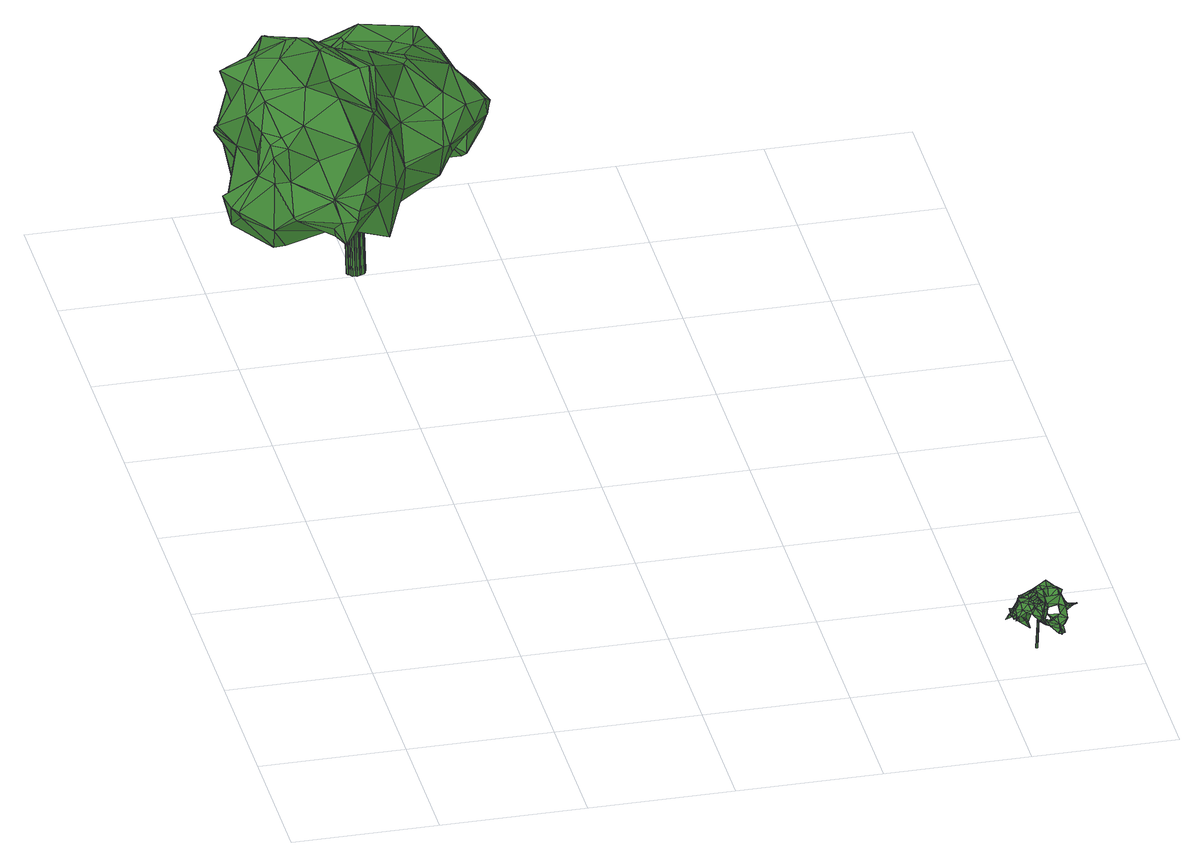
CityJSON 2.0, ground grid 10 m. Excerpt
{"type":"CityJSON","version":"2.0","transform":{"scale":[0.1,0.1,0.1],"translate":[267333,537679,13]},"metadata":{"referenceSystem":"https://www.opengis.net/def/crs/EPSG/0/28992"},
"CityObjects":{
"tree1":{"type":"SolitaryVegetationObject","attributes":{"gtid":129,"crown_width_m":17.97,"crown_median_z":23.36,"crown_r50_m":0.455,"crown_porosity":0.888,"trunk_H_m":10.1,"trunk_DBH_m":1.21,"trunk_radius_m":0.605,"trunk_base_height_m":13.26,"original_gtid":"129"},"geometry":[{"type":"Solid","lod":"3","boundaries":[[[[0,1,2]],[[3,4,5]],[[6,7,8]],[[9,10,11]],[[12,10,9]],[[13,14,4]],[[15,16,17]],[[18,19,20]],[[21,22,23]],[[24,25,26]],[[27,28,29]],[[30,31,32]],[[33,34,35]],[[36,37,38]],[[39,8,40]],[[41,42,43]],[[44,45,46]],[[47,48,49]],[[50,51,52]],[[36,53,37]],[[54,55,56]],[[57,58,59]],[[60,22,61]],[[39,6,8]],[[62,63,64]],[[7,65,66]],[[16,67,68]],[[69,70,71]],[[41,72,0]],[[43,30,72]],[[73,20,74]],[[56,75,54]],[[71,76,77]],[[78,79,80]],[[81,82,83]],[[84,85,86]],[[83,87,81]],[[88,89,90]],[[88,91,89]],[[76,92,93]],[[94,90,89]],[[12,9,95]],[[96,79,78]],[[79,97,81]],[[98,99,43]],[[100,99,98]],[[25,101,26]],[[102,56,55]],[[43,103,98]],[[104,17,16]],[[105,106,107]],[[108,109,41]],[[92,110,93]],[[20,19,111]],[[112,113,114]],[[21,23,51]],[[41,2,108]],[[115,52,116]],[[30,0,72]],[[70,56,102]],[[23,117,51]],[[9,118,95]],[[119,91,120]],[[121,122,123]],[[15,17,44]],[[57,110,124]],[[125,12,95]],[[86,126,127]],[[128,129,130]],[[131,81,97]],[[126,132,39]],[[39,40,126]],[[2,133,108]],[[52,134,50]],[[52,135,134]],[[73,54,75]],[[136,35,68]],[[136,33,35]],[[137,138,139]],[[140,141,142]],[[143,144,145]],[[146,143,145]],[[52,51,117]],[[147,148,149]],[[147,150,148]],[[151,137,152]],[[153,94,154]],[[155,153,154]],[[10,156,157]],[[126,85,132]],[[103,158,98]],[[151,158,103]],[[94,159,154]],[[49,48,18]],[[18,48,19]],[[47,160,36]],[[161,135,162]],[[135,163,162]],[[164,165,2]],[[65,166,75]],[[54,116,55]],[[167,36,160]],[[141,60,148]],[[37,122,168]],[[38,37,168]],[[121,168,122]],[[71,169,92]],[[155,137,153]],[[73,116,54]],[[73,74,116]],[[52,102,55]],[[52,55,116]],[[10,170,156]],[[74,171,115]],[[116,74,115]],[[40,14,64]],[[13,64,14]],[[50,21,51]],[[65,77,66]],[[172,170,10]],[[11,118,9]],[[57,93,110]],[[69,75,56]],[[60,61,173]],[[100,174,175]],[[176,174,100]],[[164,120,165]],[[23,141,117]],[[23,22,141]],[[89,177,178]],[[152,179,151]],[[180,181,25]],[[181,101,25]],[[182,183,181]],[[14,5,4]],[[44,46,145]],[[146,145,46]],[[15,67,16]],[[149,184,147]],[[103,138,137]],[[185,45,17]],[[139,138,109]],[[186,45,185]],[[2,165,133]],[[49,84,86]],[[57,124,97]],[[69,77,75]],[[56,70,69]],[[17,104,185]],[[187,27,184]],[[184,124,147]],[[103,109,138]],[[25,188,180]],[[78,180,188]],[[189,183,190]],[[190,183,129]],[[1,120,164]],[[17,45,44]],[[75,166,73]],[[191,107,106]],[[170,192,156]],[[193,194,195]],[[150,196,197]],[[140,142,198]],[[0,2,41]],[[199,43,186]],[[12,172,10]],[[53,172,12]],[[53,12,125]],[[132,85,84]],[[47,86,127]],[[47,127,160]],[[176,100,98]],[[68,32,16]],[[1,200,120]],[[186,46,45]],[[201,202,114]],[[173,21,203]],[[104,31,185]],[[186,185,31]],[[186,31,199]],[[204,189,190]],[[30,199,31]],[[43,199,30]],[[205,206,157]],[[59,93,57]],[[139,133,165]],[[143,207,144]],[[139,108,133]],[[108,139,109]],[[192,208,157]],[[209,6,132]],[[65,6,209]],[[177,91,192]],[[137,151,103]],[[11,210,118]],[[211,118,210]],[[139,90,94]],[[49,86,47]],[[105,107,212]],[[205,208,191]],[[125,122,53]],[[18,84,49]],[[21,173,22]],[[64,126,40]],[[114,26,101]],[[115,171,52]],[[148,150,213]],[[27,29,214]],[[186,43,215]],[[114,175,24]],[[26,114,24]],[[211,214,29]],[[24,216,13]],[[22,173,61]],[[217,107,218]],[[43,72,41]],[[219,220,212]],[[22,60,141]],[[141,140,221]],[[125,95,162]],[[175,174,24]],[[176,24,174]],[[146,222,143]],[[223,218,200]],[[224,106,105]],[[88,90,165]],[[204,190,225]],[[226,225,190]],[[227,32,68]],[[205,228,214]],[[217,212,107]],[[207,229,225]],[[130,230,128]],[[231,71,196]],[[114,232,112]],[[188,24,4]],[[188,25,24]],[[24,13,4]],[[233,167,160]],[[139,153,137]],[[205,157,208]],[[193,234,96]],[[59,234,193]],[[60,173,149]],[[132,6,39]],[[60,149,148]],[[235,81,131]],[[81,87,79]],[[141,148,142]],[[81,235,82]],[[36,167,236]],[[46,222,146]],[[27,235,184]],[[160,127,233]],[[131,124,184]],[[131,184,235]],[[191,218,107]],[[120,200,119]],[[37,53,122]],[[237,171,74]],[[224,105,82]],[[224,82,235]],[[144,136,145]],[[219,34,230]],[[44,145,136]],[[179,152,238]],[[179,238,216]],[[141,221,117]],[[194,14,40]],[[148,213,142]],[[13,216,64]],[[80,182,239]],[[195,40,8]],[[195,8,59]],[[131,97,124]],[[142,213,197]],[[150,197,213]],[[226,128,34]],[[230,34,128]],[[98,158,179]],[[151,179,158]],[[105,212,220]],[[105,220,240]],[[64,216,238]],[[62,64,238]],[[178,177,53]],[[236,178,53]],[[1,164,2]],[[169,231,110]],[[155,152,137]],[[78,239,180]],[[80,239,78]],[[241,33,207]],[[98,179,176]],[[200,218,242]],[[188,3,78]],[[177,170,172]],[[177,172,53]],[[10,157,11]],[[94,153,139]],[[97,58,57]],[[68,35,227]],[[233,236,167]],[[178,236,233]],[[154,63,155]],[[155,63,62]],[[163,171,162]],[[236,53,36]],[[211,210,214]],[[206,214,210]],[[157,156,192]],[[203,29,28]],[[203,28,173]],[[165,90,139]],[[79,58,97]],[[183,182,129]],[[177,192,170]],[[136,67,44]],[[219,230,220]],[[240,220,130]],[[130,220,230]],[[110,150,147]],[[110,147,124]],[[179,24,176]],[[179,216,24]],[[233,159,178]],[[206,210,157]],[[157,210,11]],[[178,159,89]],[[94,89,159]],[[59,8,7]],[[18,166,84]],[[209,132,84]],[[191,228,205]],[[127,159,233]],[[154,159,127]],[[243,101,181]],[[191,208,244]],[[30,32,0]],[[76,7,66]],[[76,93,59]],[[76,59,7]],[[144,33,136]],[[91,88,120]],[[165,120,88]],[[20,73,166]],[[89,91,177]],[[181,239,182]],[[181,180,239]],[[125,245,122]],[[96,58,79]],[[96,234,58]],[[59,58,234]],[[194,40,195]],[[99,215,43]],[[142,196,198]],[[142,197,196]],[[143,222,201]],[[201,222,202]],[[193,195,59]],[[203,211,29]],[[79,87,80]],[[114,202,232]],[[7,6,65]],[[242,119,200]],[[144,207,33]],[[71,198,196]],[[246,247,118]],[[191,119,242]],[[65,209,166]],[[84,166,209]],[[71,77,69]],[[83,130,87]],[[38,168,111]],[[152,155,238]],[[123,122,245]],[[201,248,229]],[[243,229,248]],[[241,34,33]],[[237,168,121]],[[154,127,63]],[[126,64,63]],[[126,63,127]],[[86,85,126]],[[65,75,77]],[[240,82,105]],[[123,245,171]],[[243,181,183]],[[207,225,226]],[[20,166,18]],[[52,117,221]],[[136,68,67]],[[182,80,129]],[[130,82,240]],[[169,110,92]],[[83,82,130]],[[112,215,99]],[[52,221,102]],[[70,102,221]],[[187,184,149]],[[140,70,221]],[[229,207,201]],[[143,201,207]],[[71,92,76]],[[80,87,129]],[[130,129,87]],[[231,150,110]],[[66,77,76]],[[71,231,169]],[[198,71,70]],[[198,70,140]],[[44,67,15]],[[62,238,155]],[[188,4,3]],[[74,111,237]],[[48,47,249]],[[250,249,47]],[[48,249,19]],[[237,111,168]],[[36,250,47]],[[118,211,246]],[[78,3,96]],[[192,244,208]],[[243,183,229]],[[21,247,203]],[[161,247,21]],[[161,162,247]],[[229,183,225]],[[118,247,162]],[[222,232,202]],[[74,20,111]],[[123,171,237]],[[241,226,34]],[[241,207,226]],[[223,34,217]],[[19,249,38]],[[250,38,249]],[[38,111,19]],[[191,106,228]],[[91,244,192]],[[193,96,3]],[[206,205,214]],[[104,16,32]],[[235,251,224]],[[27,251,235]],[[224,251,106]],[[104,32,31]],[[242,218,191]],[[231,196,150]],[[0,252,1]],[[175,113,100]],[[99,100,113]],[[121,123,237]],[[245,125,162]],[[171,245,162]],[[251,214,228]],[[251,228,106]],[[253,42,103]],[[200,252,223]],[[227,223,252]],[[203,246,211]],[[1,252,200]],[[215,232,46]],[[112,232,215]],[[253,43,42]],[[109,42,41]],[[103,42,109]],[[248,201,254]],[[248,254,243]],[[243,254,101]],[[101,254,114]],[[201,114,254]],[[246,203,247]],[[223,217,218]],[[223,227,34]],[[35,34,227]],[[212,217,34]],[[219,212,34]],[[187,28,27]],[[214,251,27]],[[162,95,118]],[[46,186,215]],[[173,28,149]],[[187,149,28]],[[0,32,252]],[[227,252,32]],[[253,103,43]],[[114,113,175]],[[119,191,244]],[[255,189,204]],[[255,225,189]],[[189,225,183]],[[255,204,225]],[[129,128,190]],[[128,226,190]],[[119,244,91]],[[36,38,250]],[[222,46,232]],[[135,171,163]],[[52,171,135]],[[21,134,161]],[[50,134,21]],[[135,161,134]],[[194,5,14]],[[193,3,5]],[[193,5,194]],[[99,113,112]],[[256,257,258]],[[256,258,259]],[[259,258,260]],[[259,260,261]],[[258,257,262]],[[258,262,260]],[[260,262,263]],[[260,263,261]],[[262,257,264]],[[262,264,263]],[[263,264,265]],[[263,265,261]],[[264,257,266]],[[264,266,265]],[[265,266,267]],[[265,267,261]],[[266,257,268]],[[266,268,267]],[[267,268,269]],[[267,269,261]],[[268,257,270]],[[268,270,269]],[[269,270,271]],[[269,271,261]],[[270,257,272]],[[270,272,271]],[[271,272,273]],[[271,273,261]],[[272,257,274]],[[272,274,273]],[[273,274,275]],[[273,275,261]],[[274,257,276]],[[274,276,275]],[[275,276,277]],[[275,277,261]],[[276,257,278]],[[276,278,277]],[[277,278,279]],[[277,279,261]],[[278,257,280]],[[278,280,279]],[[279,280,281]],[[279,281,261]],[[280,257,282]],[[280,282,281]],[[281,282,283]],[[281,283,261]],[[282,257,284]],[[282,284,283]],[[283,284,285]],[[283,285,261]],[[284,257,286]],[[284,286,285]],[[285,286,287]],[[285,287,261]],[[286,257,288]],[[286,288,287]],[[287,288,289]],[[287,289,261]],[[288,257,290]],[[288,290,289]],[[289,290,291]],[[289,291,261]],[[290,257,292]],[[290,292,291]],[[291,292,293]],[[291,293,261]],[[292,257,294]],[[292,294,293]],[[293,294,295]],[[293,295,261]],[[294,257,296]],[[294,296,295]],[[295,296,297]],[[295,297,261]],[[296,257,298]],[[296,298,297]],[[297,298,299]],[[297,299,261]],[[298,257,300]],[[298,300,299]],[[299,300,301]],[[299,301,261]],[[300,257,302]],[[300,302,301]],[[301,302,303]],[[301,303,261]],[[302,257,304]],[[302,304,303]],[[303,304,305]],[[303,305,261]],[[304,257,256]],[[304,256,305]],[[305,256,259]],[[305,259,261]]]]}]},
"tree2":{"type":"SolitaryVegetationObject","attributes":{"gtid":564,"crown_width_m":4.37,"crown_median_z":16.51,"crown_r50_m":0.206,"crown_porosity":0.939,"trunk_H_m":2.93,"trunk_DBH_m":0.107,"trunk_radius_m":0.0537,"trunk_base_height_m":13.58,"original_gtid":"566"},"geometry":[{"type":"MultiSurface","lod":"3","boundaries":[[[306,307,308]],[[309,310,311]],[[309,311,312]],[[313,314,315]],[[316,317,318]],[[316,318,319]],[[320,321,322]],[[320,323,324]],[[325,326,327]],[[328,329,330]],[[331,332,333]],[[334,316,335]],[[317,316,334]],[[317,334,336]],[[314,337,315]],[[338,339,340]],[[341,342,312]],[[325,343,344]],[[336,345,346]],[[347,348,349]],[[350,351,352]],[[353,354,355]],[[356,354,353]],[[357,358,359]],[[360,361,362]],[[327,343,325]],[[363,307,364]],[[365,364,307]],[[322,366,367]],[[368,369,370]],[[314,371,372]],[[373,374,375]],[[376,377,378]],[[379,360,380]],[[358,357,381]],[[312,357,309]],[[378,382,383]],[[382,378,384]],[[385,312,342]],[[320,367,323]],[[362,361,386]],[[387,388,380]],[[389,390,339]],[[336,390,389]],[[367,366,323]],[[365,307,391]],[[392,393,394]],[[395,396,397]],[[315,398,387]],[[399,400,326]],[[312,401,341]],[[322,402,320]],[[333,403,404]],[[405,404,403]],[[404,406,331]],[[407,306,364]],[[408,409,410]],[[411,351,350]],[[412,413,414]],[[401,415,357]],[[416,417,398]],[[405,418,404]],[[419,420,421]],[[385,420,419]],[[422,420,385]],[[421,420,423]],[[424,355,425]],[[342,426,381]],[[419,421,423]],[[427,424,416]],[[424,425,428]],[[381,369,429]],[[323,430,324]],[[362,431,432]],[[318,371,375]],[[433,434,379]],[[435,379,434]],[[313,371,314]],[[340,396,408]],[[306,407,307]],[[412,347,436]],[[386,361,437]],[[438,439,440]],[[308,441,306]],[[442,322,440]],[[358,381,429]],[[361,435,437]],[[443,429,369]],[[443,369,331]],[[439,442,440]],[[444,445,347]],[[344,343,446]],[[447,448,319]],[[401,359,341]],[[449,411,351]],[[449,351,450]],[[359,451,452]],[[322,442,430]],[[453,430,442]],[[416,398,427]],[[433,448,454]],[[367,402,455]],[[320,402,367]],[[314,456,427]],[[457,397,340]],[[353,458,335]],[[420,426,342]],[[459,460,461]],[[459,462,460]],[[463,318,464]],[[424,428,416]],[[465,375,374]],[[330,466,405]],[[330,409,466]],[[324,467,320]],[[455,310,415]],[[468,415,310]],[[468,310,455]],[[469,470,471]],[[459,472,314]],[[456,314,472]],[[382,384,396]],[[473,474,431]],[[399,344,329]],[[475,470,469]],[[312,311,415]],[[400,327,326]],[[330,408,409]],[[397,396,390]],[[330,329,344]],[[343,327,476]],[[415,401,312]],[[363,477,478]],[[369,332,331]],[[372,315,387]],[[479,370,369]],[[480,409,408]],[[481,435,434]],[[347,398,348]],[[376,482,330]],[[385,342,426]],[[341,426,342]],[[435,481,386]],[[435,386,437]],[[483,377,484]],[[411,332,485]],[[473,486,474]],[[473,324,486]],[[353,349,487]],[[349,348,487]],[[488,489,490]],[[479,426,341]],[[491,485,332]],[[352,492,350]],[[447,372,433]],[[406,404,392]],[[406,392,393]],[[444,353,316]],[[312,381,357]],[[476,446,343]],[[493,371,463]],[[494,371,493]],[[333,404,331]],[[375,494,495]],[[313,372,371]],[[456,472,496]],[[376,484,377]],[[374,488,465]],[[372,375,465]],[[497,311,310]],[[381,479,369]],[[498,477,334]],[[482,378,383]],[[376,378,482]],[[353,487,499]],[[500,427,456]],[[312,342,381]],[[501,489,462]],[[502,489,501]],[[412,387,347]],[[398,347,387]],[[393,309,495]],[[396,384,408]],[[322,321,438]],[[467,438,321]],[[368,503,369]],[[408,504,333]],[[403,333,504]],[[403,504,408]],[[443,332,503]],[[503,332,369]],[[364,475,365]],[[440,322,438]],[[362,481,467]],[[320,467,481]],[[505,438,467]],[[386,481,362]],[[439,506,486]],[[373,309,415]],[[357,415,309]],[[455,402,322]],[[313,315,372]],[[443,410,332]],[[438,506,439]],[[507,506,438]],[[433,448,447]],[[469,345,508]],[[340,339,396]],[[431,467,473]],[[431,362,467]],[[331,509,443]],[[465,490,434]],[[484,510,483]],[[383,511,482]],[[371,445,444]],[[397,512,395]],[[513,455,415]],[[505,467,481]],[[422,426,479]],[[507,514,489]],[[351,352,450]],[[379,380,388]],[[418,446,515]],[[352,483,510]],[[320,467,321]],[[451,443,429]],[[451,429,452]],[[406,393,509]],[[393,495,394]],[[460,489,502]],[[462,489,460]],[[428,356,417]],[[516,461,517]],[[447,319,318]],[[365,355,407]],[[355,458,353]],[[500,456,518]],[[484,344,466]],[[467,324,473]],[[423,420,419]],[[460,507,394]],[[323,366,430]],[[359,519,451]],[[520,451,519]],[[431,474,501]],[[500,518,391]],[[408,410,443]],[[346,475,383]],[[378,383,475]],[[452,370,341]],[[452,368,370]],[[370,479,341]],[[420,422,426]],[[521,315,522]],[[360,362,432]],[[432,431,501]],[[415,311,497]],[[523,458,355]],[[462,521,432]],[[462,432,501]],[[335,316,354]],[[474,502,501]],[[330,524,408]],[[405,524,330]],[[472,338,477]],[[522,432,521]],[[522,360,432]],[[390,525,338]],[[398,521,526]],[[380,360,522]],[[476,515,446]],[[409,510,466]],[[338,472,527]],[[517,392,404]],[[308,461,516]],[[478,391,363]],[[379,388,436]],[[387,436,388]],[[460,502,507]],[[380,372,387]],[[365,469,508]],[[373,495,309]],[[433,379,454]],[[351,485,491]],[[490,489,514]],[[398,314,427]],[[526,314,398]],[[346,528,336]],[[307,391,518]],[[307,518,308]],[[379,435,361]],[[373,375,495]],[[398,315,521]],[[434,433,380]],[[434,380,465]],[[433,372,380]],[[497,513,415]],[[513,497,367]],[[310,322,497]],[[367,497,322]],[[496,527,472]],[[444,347,349]],[[444,349,353]],[[481,434,374]],[[469,346,345]],[[469,365,475]],[[436,347,445]],[[517,461,460]],[[383,382,528]],[[379,436,454]],[[442,439,453]],[[507,489,488]],[[462,459,314]],[[526,462,314]],[[526,521,462]],[[333,409,408]],[[375,371,494]],[[493,338,527]],[[493,464,338]],[[528,390,336]],[[397,527,496]],[[509,331,406]],[[511,475,365]],[[514,507,438]],[[390,396,482]],[[328,482,396]],[[315,337,522]],[[520,529,339]],[[390,338,340]],[[390,340,397]],[[380,522,337]],[[337,465,380]],[[337,372,465]],[[486,453,439]],[[383,528,346]],[[372,318,375]],[[377,483,352]],[[377,352,491]],[[520,464,529]],[[398,417,356]],[[397,457,392]],[[383,475,511]],[[336,508,345]],[[334,508,336]],[[364,512,363]],[[498,417,477]],[[391,427,500]],[[316,530,444]],[[316,319,530]],[[424,427,391]],[[463,464,493]],[[424,391,407]],[[307,407,391]],[[412,436,413]],[[498,356,417]],[[360,379,361]],[[308,496,461]],[[459,461,496]],[[428,417,416]],[[314,372,337]],[[344,446,466]],[[405,466,446]],[[511,365,525]],[[399,329,364]],[[334,355,354]],[[407,364,365]],[[511,525,390]],[[491,409,480]],[[410,409,491]],[[452,429,368]],[[503,368,429]],[[452,531,359]],[[341,359,531]],[[341,531,452]],[[306,476,327]],[[395,329,328]],[[515,441,516]],[[355,391,478]],[[365,391,355]],[[334,523,355]],[[328,396,395]],[[418,403,404]],[[374,532,488]],[[465,488,490]],[[527,494,493]],[[438,455,468]],[[310,455,322]],[[322,430,366]],[[496,472,459]],[[428,425,356]],[[367,455,513]],[[335,354,353]],[[348,398,356]],[[348,356,499]],[[499,356,353]],[[355,356,425]],[[316,353,354]],[[417,356,355]],[[374,393,394]],[[355,478,417]],[[507,502,474]],[[486,506,474]],[[371,444,530]],[[371,530,445]],[[457,393,392]],[[509,393,457]],[[488,532,394]],[[387,412,436]],[[532,374,394]],[[328,330,482]],[[390,482,511]],[[407,355,424]],[[397,496,512]],[[363,512,496]],[[309,357,359]],[[499,487,348]],[[472,477,496]],[[496,477,363]],[[477,417,478]],[[525,334,338]],[[338,334,477]],[[329,395,512]],[[329,512,364]],[[324,453,486]],[[309,393,468]],[[309,468,310]],[[376,344,484]],[[326,344,399]],[[326,325,344]],[[330,344,376]],[[496,518,456]],[[447,318,372]],[[308,518,496]],[[468,393,374]],[[468,374,438]],[[374,490,514]],[[490,374,434]],[[385,420,342]],[[479,381,426]],[[491,352,351]],[[527,397,494]],[[392,494,397]],[[464,520,339]],[[494,392,394]],[[339,338,464]],[[494,394,495]],[[308,516,441]],[[463,371,318]],[[507,474,506]],[[503,429,443]],[[365,508,525]],[[334,354,356]],[[335,523,334]],[[498,334,356]],[[525,508,334]],[[408,524,403]],[[405,403,524]],[[394,392,517]],[[488,394,507]],[[429,451,358]],[[358,451,359]],[[374,505,481]],[[374,455,505]],[[505,455,438]],[[514,438,374]],[[340,504,457]],[[394,517,460]],[[451,443,520]],[[385,426,422]],[[418,533,403]],[[515,516,533]],[[515,533,418]],[[517,533,516]],[[404,533,517]],[[403,533,404]],[[399,364,400]],[[453,324,430]],[[450,510,409]],[[352,510,450]],[[466,510,484]],[[382,396,339]],[[405,446,418]],[[335,458,523]],[[359,401,357]],[[408,504,340]],[[351,492,352]],[[333,332,449]],[[333,449,409]],[[409,449,450]],[[457,504,509]],[[509,504,443]],[[408,443,504]],[[411,449,332]],[[433,530,448]],[[448,530,319]],[[445,530,433]],[[445,433,454]],[[454,436,445]],[[455,374,468]],[[373,468,374]],[[415,468,373]],[[400,364,327]],[[363,391,307]],[[389,339,529]],[[389,529,336]],[[317,336,529]],[[318,529,464]],[[318,317,529]],[[351,411,485]],[[352,483,492]],[[528,382,390]],[[339,390,382]],[[475,378,470]],[[475,346,470]],[[346,469,470]],[[377,480,378]],[[491,480,377]],[[378,480,384]],[[384,480,408]],[[476,306,441]],[[476,441,515]],[[332,410,491]],[[306,327,364]],[[350,492,411]],[[351,411,492]],[[534,535,536]],[[534,536,537]],[[535,538,539]],[[535,539,536]],[[536,539,540]],[[536,540,537]],[[540,539,537]],[[539,538,537]],[[538,541,537]],[[537,541,534]],[[541,538,535]],[[541,535,534]]]}]}
},
"vertices":[
[131,692,100],[103,669,101],[102,690,103],[157,586,123],[161,603,134],[147,595,129],[101,552,159],[102,549,157],[106,558,154],[23,613,95],[35,630,94],[35,619,87],[20,613,101],[140,615,155],[136,609,155],[180,684,64],[177,686,66],[191,689,66],[47,587,184],[32,597,180],[29,568,173],[9,562,76],[31,534,72],[12,546,90],[172,632,137],[190,605,124],[193,610,121],[73,579,55],[68,573,60],[65,585,60],[148,691,95],[176,695,100],[151,681,79],[153,656,51],[133,635,62],[149,660,49],[31,634,153],[23,629,147],[12,611,165],[107,584,172],[111,585,171],[136,691,112],[139,687,122],[173,685,114],[192,677,60],[198,687,66],[207,666,85],[45,631,176],[56,606,186],[63,605,187],[2,557,102],[6,550,96],[23,544,122],[28,632,124],[38,541,151],[31,543,145],[41,534,146],[115,537,105],[124,552,110],[115,556,138],[39,533,73],[35,535,72],[125,634,145],[95,622,151],[114,618,163],[78,546,173],[86,519,152],[180,681,63],[149,675,65],[61,531,136],[43,535,120],[68,515,115],[143,692,99],[31,561,168],[21,571,153],[52,536,161],[94,527,124],[85,518,152],[159,573,111],[151,569,91],[164,589,96],[125,571,73],[115,591,63],[122,577,75],[76,595,182],[80,600,181],[71,607,185],[152,579,91],[74,657,107],[71,650,116],[80,665,118],[71,654,105],[90,519,114],[102,528,115],[80,665,119],[17,604,94],[154,570,112],[122,547,97],[164,663,142],[175,670,110],[170,652,138],[194,610,119],[32,538,138],[150,678,141],[179,689,69],[122,611,52],[108,608,62],[111,619,61],[100,689,107],[131,687,126],[100,527,100],[23,591,166],[192,655,100],[176,658,113],[189,648,107],[30,577,120],[27,552,150],[10,545,95],[18,601,88],[79,634,100],[90,666,99],[11,603,132],[9,606,127],[6,600,129],[109,532,71],[14,612,111],[88,607,175],[71,634,164],[147,615,73],[152,601,98],[140,604,66],[114,558,63],[100,583,172],[93,687,103],[4,559,101],[6,560,100],[171,663,66],[121,679,147],[123,681,145],[92,686,131],[40,514,105],[30,528,88],[42,513,103],[185,638,63],[183,644,58],[195,658,61],[199,655,71],[85,531,79],[66,519,89],[56,548,73],[75,510,82],[155,667,148],[139,654,146],[106,665,147],[83,643,143],[107,660,147],[52,641,94],[53,638,94],[159,667,147],[79,644,143],[48,636,173],[11,561,95],[21,589,104],[22,580,110],[95,682,101],[91,686,100],[59,562,175],[50,641,167],[19,608,142],[84,511,106],[48,639,97],[17,582,124],[36,633,101],[42,554,70],[170,649,139],[171,649,137],[168,647,140],[54,641,109],[52,637,143],[150,645,147],[181,595,112],[191,604,112],[172,602,105],[170,610,111],[88,551,67],[196,689,68],[200,683,89],[69,572,62],[175,597,126],[168,614,116],[139,614,99],[90,624,90],[58,644,98],[127,579,129],[125,592,141],[109,581,152],[72,510,99],[67,512,94],[67,515,113],[177,694,101],[107,660,100],[188,649,98],[191,651,98],[40,570,76],[134,624,105],[70,610,95],[49,606,91],[173,643,70],[65,632,99],[79,578,168],[40,610,85],[42,594,81],[125,618,51],[68,513,88],[70,599,64],[200,674,91],[139,621,155],[124,637,67],[118,635,89],[130,620,54],[129,610,52],[32,535,120],[202,655,80],[141,655,82],[110,595,63],[165,642,95],[137,627,80],[146,671,67],[79,597,68],[169,643,94],[137,623,63],[82,507,101],[192,654,100],[66,638,163],[124,555,112],[109,568,60],[48,637,145],[7,596,132],[130,635,148],[174,595,103],[129,609,52],[146,652,79],[110,633,95],[180,615,118],[74,634,100],[6,602,125],[32,574,89],[24,567,86],[180,647,103],[38,611,177],[36,612,164],[86,593,67],[131,670,101],[147,676,122],[187,648,106],[153,637,124],[109,604,3],[102,604,3],[108,606,3],[106,606,104],[106,608,104],[100,606,104],[108,607,3],[106,609,104],[107,609,3],[105,611,104],[106,610,3],[103,612,104],[104,610,3],[102,612,104],[103,611,2],[100,612,104],[101,610,2],[99,612,103],[100,610,2],[97,612,103],[98,609,2],[96,611,103],[97,608,2],[95,610,103],[97,606,2],[95,608,103],[96,605,2],[94,607,103],[97,603,2],[94,605,104],[97,602,3],[95,603,104],[98,600,3],[96,602,104],[99,599,3],[97,601,104],[101,599,3],[99,601,104],[102,598,3],[100,600,104],[104,599,3],[102,601,104],[105,599,3],[103,601,104],[107,600,3],[105,602,104],[108,601,3],[106,603,104],[108,603,3],[106,605,104],
[437,44,45],[433,43,42],[434,39,46],[436,20,33],[434,17,35],[436,17,31],[439,17,29],[424,35,34],[427,33,41],[423,31,42],[427,39,29],[429,38,30],[430,34,30],[424,32,25],[426,13,42],[428,16,46],[434,13,43],[431,6,43],[428,12,47],[446,46,43],[445,49,41],[443,49,45],[446,37,40],[443,43,43],[449,40,40],[451,25,38],[452,29,32],[450,29,37],[429,40,29],[427,41,28],[436,41,31],[424,29,42],[435,37,33],[440,33,31],[442,35,34],[443,20,26],[445,16,27],[447,43,44],[450,43,42],[437,45,30],[438,45,30],[417,32,33],[417,40,29],[419,37,25],[461,35,33],[459,34,33],[456,37,32],[421,41,28],[425,41,29],[426,47,35],[423,40,31],[438,20,30],[443,24,29],[441,24,29],[417,24,40],[417,21,39],[421,20,42],[434,41,42],[440,45,41],[434,46,37],[432,6,42],[430,10,38],[451,24,27],[452,23,30],[450,21,27],[425,33,33],[424,29,32],[433,22,34],[430,21,36],[433,26,35],[451,42,35],[453,41,31],[445,42,29],[419,23,38],[421,25,41],[446,20,28],[443,41,31],[442,43,31],[449,37,35],[444,13,25],[417,18,37],[417,32,34],[419,29,32],[435,37,32],[439,38,33],[429,42,40],[439,27,40],[439,24,39],[438,26,40],[444,37,42],[442,36,34],[440,33,40],[421,37,39],[444,47,42],[445,50,40],[439,20,28],[430,11,38],[448,32,44],[449,31,44],[451,35,45],[447,28,39],[433,46,41],[448,34,35],[452,35,34],[452,33,34],[458,31,35],[414,30,34],[412,27,32],[411,27,32],[436,17,30],[425,41,39],[425,41,38],[448,35,46],[445,10,26],[446,11,26],[445,8,27],[448,13,25],[445,8,28],[426,44,39],[424,45,38],[446,17,27],[426,41,39],[424,44,38],[446,26,30],[432,9,45],[425,22,45],[421,26,44],[424,26,30],[424,21,40],[419,20,37],[416,29,32],[416,17,36],[434,18,44],[435,15,49],[435,16,47],[438,38,45],[434,12,49],[448,28,31],[423,37,31],[419,29,31],[449,38,45],[427,30,26],[427,24,25],[455,32,34],[456,35,33],[443,27,29],[444,25,28],[432,13,48],[420,25,30],[431,15,36],[429,38,39],[443,29,40],[427,46,26],[432,33,44],[433,27,46],[434,36,45],[428,30,44],[427,35,32],[433,34,31],[424,27,41],[451,41,39],[426,16,43],[434,20,35],[438,48,30],[441,48,30],[441,49,30],[429,37,39],[428,17,46],[428,20,46],[441,47,31],[442,41,45],[429,39,39],[429,42,39],[448,19,27],[451,39,34],[423,18,41],[444,41,31],[456,42,30],[451,42,36],[455,32,33],[431,15,48],[418,40,29],[432,28,38],[429,25,45],[427,28,42],[454,35,32],[461,36,33],[429,34,39],[432,28,37],[433,26,34],[434,38,42],[432,13,36],[426,38,30],[417,43,30],[429,41,40],[426,23,46],[429,24,46],[451,27,29],[447,31,37],[426,19,43],[431,19,46],[433,24,46],[435,47,30],[447,28,38],[454,38,33],[439,41,32],[439,39,44],[431,13,36],[429,22,45],[442,38,45],[438,36,46],[438,30,44],[433,41,42],[441,27,30],[440,30,30],[420,31,45],[420,29,43],[427,42,28],[447,37,40],[436,41,32],[424,32,42],[432,31,40],[440,41,32],[434,34,31],[424,32,26],[443,24,28],[433,25,36],[441,32,41],[435,31,35],[433,30,6],[435,32,35],[434,31,35],[432,29,6],[432,30,6],[434,32,35],[433,29,6]
]}
